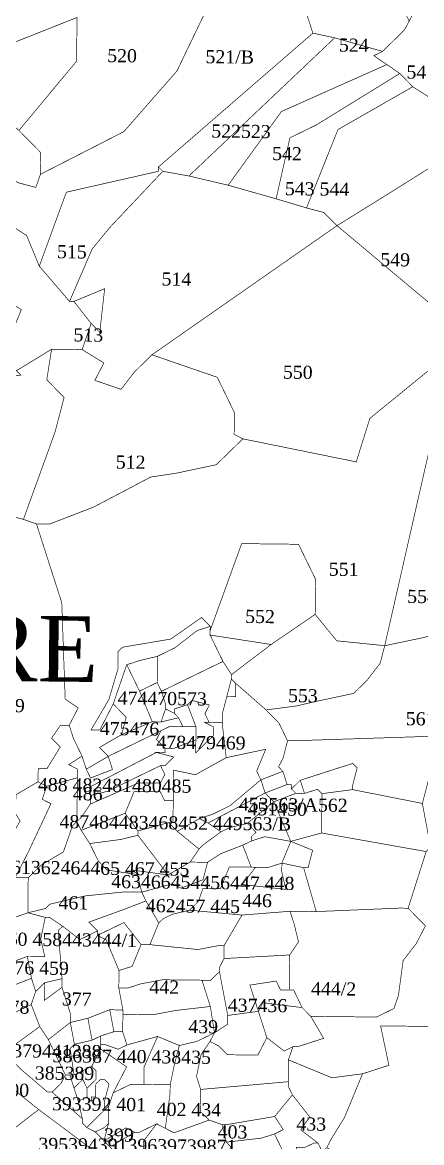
# Model space of a CAD drawing. Header units: metres. Extents: x 294533 to 301305, y 1963486 to 1977426.
# Drawn here: x 300255 to 300622, y 1967599 to 1968630 of the extents above; entities that cross this region are included whole.
import ezdxf

# ---------------------------------------------------------------- set-up
doc = ezdxf.new("R2010")
doc.units = ezdxf.units.M
for name, color, linetype in [('SURVEY NO.', 7, 'Continuous'), ('SURVEY PLOT BOUNDARY', 35, 'Continuous'), ('VILLAGE NAME', 3, 'Continuous')]:
    doc.layers.add(name, color=color, linetype=linetype)
doc.styles.get("Standard").update_dxf_attribs({"font": 'times.ttf'})

# ---------------------------------------------------------------- blocks, each defined once
blk = doc.blocks.new('45')
at = {"layer": 'SURVEY PLOT BOUNDARY', "lineweight": 18, "const_width": 0.603}
for points in [[(300454.6, 1968705), (300397, 1968585.1), (300348.2, 1968529.3), (300271.4, 1968490), (300271.6, 1968510.1), (300251.7, 1968530.4), (300304.7, 1968594.1), (300305.1, 1968634.3), (300216.3, 1968599.1), (300132.5, 1968652.3)], [(300634.6, 1968260.9), (300588.1, 1968056.4), (300544, 1968060.9), (300524.1, 1968085.2), (300524.5, 1968117.4), (300508.8, 1968149.7), (300456.5, 1968150.3), (300427.5, 1968070.2), (300427.6, 1968074.2), (300419.6, 1968082.3), (300391.3, 1968062.5), (300347, 1968055), (300342.9, 1968051), (300342.7, 1968034.9), (300334.4, 1968006.9), (300318, 1967978.9), (300326, 1967978.8), (300338.4, 1968002.8), (300350.3, 1967990.6), (300346.1, 1967974.6), (300325.8, 1967962.8), (300333.8, 1967954.6), (300313.6, 1967942.8), (300309.7, 1967954.9), (300301.8, 1967971.1), (300297.9, 1967983.2), (300306.2, 1967999.2), (300294.2, 1968007.3), (300291.1, 1968095.8), (300267.8, 1968168.4), (300279.9, 1968168.3), (300320.3, 1968183.9), (300372.8, 1968211.5), (300397, 1968215.2), (300433.2, 1968222.9), (300457.6, 1968246.7), (300561.9, 1968225.5), (300574.4, 1968265.5), (300647.4, 1968325)], [(300239.8, 1968176.8), (300255.8, 1968172.6), (300267.8, 1968168.4), (300291.1, 1968095.8), (300294.2, 1968007.3), (300306.2, 1967999.2), (300297.9, 1967983.2), (300289.9, 1967983.3), (300281.7, 1967971.3), (300289.7, 1967963.2), (300277.4, 1967943.2), (300269.4, 1967943.3), (300269.2, 1967931.2), (300249, 1967919.4)], [(300254.2, 1967666.1), (300278.1, 1967645.7), (300282.2, 1967645.7), (300310, 1967621.3), (300310, 1967617.2), (300314, 1967613.2), (300321.9, 1967609.1), (300329.9, 1967600.9), (300357.7, 1967572.5)], [(300329.7, 1967584.9), (300269.9, 1967629.7), (300234.1, 1967658.3)], [(300632.5, 1967706.1), (300584.3, 1967706.7), (300591.9, 1967670.4), (300567.7, 1967662.6), (300539.5, 1967658.9), (300519.5, 1967667.2), (300499.5, 1967675.4), (300503.7, 1967687.5), (300507.7, 1967687.4), (300531.9, 1967695.2), (300520.1, 1967715.4), (300532.1, 1967715.3), (300568.3, 1967714.9), (300580.3, 1967714.7), (300596.5, 1967722.6), (300600.7, 1967734.6), (300605, 1967766.7), (300617.3, 1967782.7), (300625.5, 1967798.7), (300609.6, 1967814.9), (300626.2, 1967867)], [(300638.8, 1967545.3), (300594.5, 1967537.7), (300594.5, 1967541.7), (300582.9, 1967586.1), (300570.9, 1967586.2), (300542.8, 1967590.5), (300534.8, 1967594.6), (300538.9, 1967602.6), (300551.2, 1967622.6), (300567.7, 1967662.6), (300591.9, 1967670.4), (300584.3, 1967706.7), (300632.5, 1967706.1)]]:
    blk.add_lwpolyline(points, dxfattribs=at)
for points in [[(300379.9, 1968492.8), (300295.3, 1968473.6), (300270.4, 1968405.6), (300258.7, 1968433.8), (300226.8, 1968454.3), (300223.2, 1968498.6), (300251.2, 1968482.2), (300267.2, 1968478), (300271.4, 1968490), (300348.2, 1968529.3), (300397, 1968585.1), (300454.6, 1968705), (300463.2, 1968753.2), (300499.1, 1968732.7), (300559.2, 1968715.9), (300567.1, 1968703.8), (300506.7, 1968692.4), (300514.2, 1968644.1), (300522, 1968619.9), (300380, 1968496.8)], [(300686.7, 1968610), (300673.7, 1968521.7), (300645.8, 1968550.2), (300613.9, 1968570.6), (300602, 1968582.8), (300590, 1968591), (300578.1, 1968599.2), (300586.1, 1968603.1), (300606.4, 1968623), (300610.6, 1968631), (300622.9, 1968654.9), (300715.5, 1968670), (300763.8, 1968681.5), (300767.9, 1968681.5), (300776, 1968685.4), (300780, 1968685.4), (300792.1, 1968689.3), (300807.9, 1968669), (300727.2, 1968641.7), (300707, 1968625.9)], [(300132.5, 1968652.3), (300216.3, 1968599.1), (300305.1, 1968634.3), (300304.7, 1968594.1), (300251.7, 1968530.4), (300196, 1968579.3), (300175.4, 1968535.3), (300163.5, 1968551.5), (300147.7, 1968575.8), (300127.6, 1968572), (300111.5, 1968572.1), (300119.9, 1968604.2), (300124.2, 1968632.3)], [(300514.2, 1968644.1), (300518.3, 1968652.1), (300562.5, 1968647.6), (300602.7, 1968647.1), (300610.6, 1968631), (300606.4, 1968623), (300586.1, 1968603.1), (300542.1, 1968615.6), (300522, 1968619.9)], [(300542.1, 1968615.6), (300408, 1968488.5), (300384, 1968492.8), (300380, 1968496.8), (300522, 1968619.9)], [(300586.1, 1968603.1), (300578.1, 1968599.2), (300590, 1968591), (300493.1, 1968547.8), (300444.1, 1968480), (300408, 1968488.5), (300542.1, 1968615.6)], [(300590, 1968591), (300602, 1968582.8), (300525.1, 1968535.4), (300500.9, 1968523.6), (300488.2, 1968467.5), (300444.1, 1968480), (300493.1, 1968547.8)], [(300602, 1968582.8), (300613.9, 1968570.6), (300545.1, 1968531.2), (300516.2, 1968459.1), (300488.2, 1968467.5), (300500.9, 1968523.6), (300525.1, 1968535.4)], [(300271.4, 1968490), (300267.2, 1968478), (300251.2, 1968482.2), (300223.2, 1968498.6), (300195.2, 1968506.9), (300179.4, 1968531.2), (300175.4, 1968535.3), (300196, 1968579.3), (300251.7, 1968530.4), (300271.6, 1968510.1)], [(300613.9, 1968570.6), (300645.8, 1968550.2), (300645.4, 1968506), (300588.7, 1968470.4), (300544.2, 1968442.8), (300540.2, 1968446.8), (300532.2, 1968454.9), (300516.2, 1968459.1), (300545.1, 1968531.2)], [(300544.2, 1968442.8), (300588.7, 1968470.4), (300645.4, 1968506), (300652.6, 1968437.5), (300631.8, 1968369.4)], [(300380, 1968496.8), (300384, 1968492.8), (300335.1, 1968441), (300318.9, 1968421.1), (300298.2, 1968373.1), (300270.4, 1968405.6), (300295.3, 1968473.6), (300379.9, 1968492.8)], [(300384, 1968492.8), (300408, 1968488.5), (300444.1, 1968480), (300488.2, 1968467.5), (300516.2, 1968459.1), (300532.2, 1968454.9), (300540.2, 1968446.8), (300544.2, 1968442.8), (300374, 1968324), (300357.8, 1968308.1), (300345.6, 1968292.2), (300321.5, 1968300.5), (300329.8, 1968316.5), (300309.8, 1968328.8), (300318.1, 1968352.8), (300326, 1968344.7), (300330.5, 1968384.8), (300302.2, 1968373.1), (300298.2, 1968373.1), (300318.9, 1968421.1), (300335.1, 1968441)], [(300281.7, 1968329.1), (300249.3, 1968309.3), (300221.4, 1968329.7), (300245.7, 1968345.6), (300253.9, 1968365.6), (300234, 1968377.8), (300242.4, 1968409.9), (300178.5, 1968450.8), (300214.8, 1968466.5), (300214.8, 1968462.5), (300226.8, 1968454.3), (300258.7, 1968433.8), (300270.4, 1968405.6), (300298.2, 1968373.1), (300302.2, 1968373.1), (300318.1, 1968352.8), (300309.8, 1968328.8)], [(300544.2, 1968442.8), (300631.8, 1968369.4), (300647.4, 1968325), (300574.4, 1968265.5), (300561.9, 1968225.5), (300457.6, 1968246.7), (300449.6, 1968250.8), (300449.8, 1968270.9), (300434.1, 1968303.3), (300374, 1968324)], [(300302.2, 1968373.1), (300330.5, 1968384.8), (300326, 1968344.7), (300318.1, 1968352.8)], [(300281.7, 1968329.1), (300277.3, 1968301), (300293.2, 1968284.7), (300284.8, 1968252.7), (300255.8, 1968172.6), (300239.8, 1968176.8), (300227.9, 1968189), (300207.7, 1968181.2), (300199.7, 1968189.3), (300220.7, 1968265.4), (300200.8, 1968289.8), (300217, 1968301.6), (300253.3, 1968305.3), (300249.3, 1968309.3)], [(300309.8, 1968328.8), (300329.8, 1968316.5), (300321.5, 1968300.5), (300345.6, 1968292.2), (300357.8, 1968308.1), (300374, 1968324), (300434.1, 1968303.3), (300449.8, 1968270.9), (300449.6, 1968250.8), (300457.6, 1968246.7), (300433.2, 1968222.9), (300397, 1968215.2), (300372.8, 1968211.5), (300320.3, 1968183.9), (300279.9, 1968168.3), (300267.8, 1968168.4), (300255.8, 1968172.6), (300284.8, 1968252.7), (300293.2, 1968284.7), (300277.3, 1968301), (300281.7, 1968329.1)], [(300662.9, 1968276.6), (300666.7, 1968256.5), (300674.3, 1968216.2), (300666.1, 1968204.2), (300653.7, 1968168.2), (300661.1, 1968107.8), (300656.8, 1968087.8), (300660.8, 1968087.7), (300672.8, 1968079.5), (300624.4, 1968064), (300588.1, 1968056.4), (300634.6, 1968260.9), (300642.8, 1968276.8)], [(300524.1, 1968085.2), (300483.6, 1968057.5), (300427.5, 1968066.2), (300427.5, 1968070.2), (300456.5, 1968150.3), (300508.8, 1968149.7), (300524.5, 1968117.4)], [(300379, 1968046.6), (300362.9, 1968042.8), (300350.8, 1968038.9), (300342.5, 1968014.8), (300338.4, 1968002.8), (300326, 1967978.8), (300318, 1967978.9), (300334.4, 1968006.9), (300342.7, 1968034.9), (300342.9, 1968051), (300347, 1968055), (300391.3, 1968062.5), (300419.6, 1968082.3), (300427.6, 1968074.2), (300415.5, 1968070.3), (300395.2, 1968054.5)], [(300483.6, 1968057.5), (300524.1, 1968085.2), (300544, 1968060.9), (300588.1, 1968056.4), (300583.9, 1968040.3), (300571.7, 1968024.4), (300559.5, 1968012.5), (300523.3, 1968004.8), (300507.1, 1968001), (300479, 1967997.3), (300451.1, 1968021.7), (300447.1, 1968025.8), (300447.2, 1968029.8)], [(300588.1, 1968056.4), (300624.4, 1968064), (300672.8, 1968079.5), (300676.7, 1968067.4), (300672.5, 1968055.4), (300688.4, 1968035.1), (300684.3, 1968031.2), (300687.8, 1967982.9), (300687.7, 1967974.9), (300502.8, 1967968.9), (300498.7, 1967968.9), (300490.9, 1967985.1), (300479, 1967997.3), (300507.1, 1968001), (300523.3, 1968004.8), (300559.5, 1968012.5), (300571.7, 1968024.4), (300583.9, 1968040.3)], [(300427.5, 1968070.2), (300427.5, 1968066.2), (300439.3, 1968041.9), (300406.9, 1968026.2), (300382.7, 1968014.4), (300378.8, 1968022.5), (300379, 1968046.6), (300395.2, 1968054.5), (300415.5, 1968070.3), (300427.6, 1968074.2)], [(300427.5, 1968066.2), (300483.6, 1968057.5), (300447.2, 1968029.8), (300439.3, 1968041.9)], [(300350.8, 1968038.9), (300362.9, 1968042.8), (300379, 1968046.6), (300378.8, 1968022.5), (300362.6, 1968014.6)], [(300350.8, 1968038.9), (300362.6, 1968014.6), (300374.3, 1967986.4), (300346.1, 1967974.6), (300350.3, 1967990.6), (300338.4, 1968002.8), (300342.5, 1968014.8)], [(300439.3, 1968041.9), (300447.2, 1968029.8), (300447.1, 1968025.8), (300442.9, 1968009.7), (300438.7, 1967993.7), (300438.6, 1967985.6), (300426.6, 1967985.8), (300422.7, 1967993.9), (300426.8, 1968001.9), (300410.7, 1968006.1), (300406.7, 1968002.1), (300394.6, 1967998.2), (300394.5, 1967994.2), (300386.5, 1967998.3), (300386.6, 1968002.3), (300382.7, 1968014.4), (300406.9, 1968026.2)], [(300451.1, 1968021.7), (300451, 1968009.6), (300442.9, 1968009.7), (300447.1, 1968025.8)], [(300378.8, 1968022.5), (300382.7, 1968014.4), (300386.6, 1968002.3), (300386.5, 1967998.3), (300382.4, 1967986.3), (300374.3, 1967986.4), (300362.6, 1968014.6)], [(300442.9, 1968009.7), (300451, 1968009.6), (300451.1, 1968021.7), (300479, 1967997.3), (300490.9, 1967985.1), (300498.7, 1967968.9), (300494.6, 1967952.9), (300490.4, 1967944.9), (300494.4, 1967940.8), (300474.2, 1967933), (300470.3, 1967941.1), (300478.6, 1967961.1), (300442.3, 1967953.4), (300438.6, 1967985.6), (300438.7, 1967993.7)], [(300406.7, 1968002.1), (300410.7, 1968006.1), (300426.8, 1968001.9), (300422.7, 1967993.9), (300426.6, 1967985.8), (300422.6, 1967985.8), (300430.6, 1967981.7), (300430.5, 1967973.7), (300414.2, 1967957.8), (300414.4, 1967969.8), (300414.5, 1967981.9)], [(300386.5, 1967998.3), (300394.5, 1967994.2), (300398.5, 1967990.1), (300382.4, 1967986.3)], [(300394.5, 1967994.2), (300394.6, 1967998.2), (300406.7, 1968002.1), (300414.5, 1967981.9), (300402.4, 1967982), (300398.5, 1967990.1)], [(300297.9, 1967983.2), (300301.8, 1967971.1), (300309.7, 1967954.9), (300297.5, 1967947), (300305.5, 1967942.9), (300305.4, 1967934.9), (300277.2, 1967927.1), (300269.2, 1967931.2), (300269.4, 1967943.3), (300277.4, 1967943.2), (300289.7, 1967963.2), (300281.7, 1967971.3), (300289.9, 1967983.3)], [(300426.6, 1967985.8), (300438.6, 1967985.6), (300442.3, 1967953.4), (300414, 1967937.7), (300393.9, 1967941.9), (300393.6, 1967913.8), (300385.6, 1967913.9), (300381.7, 1967922), (300357.6, 1967922.2), (300349.3, 1967902.2), (300308.9, 1967886.6), (300305, 1967894.7), (300309.1, 1967898.6), (300317.2, 1967910.6), (300361.7, 1967930.2), (300381.8, 1967930), (300385.9, 1967938), (300381.9, 1967946.1), (300386, 1967946), (300394.1, 1967954), (300378.1, 1967958.2), (300386.1, 1967958.1), (300386.1, 1967962.1), (300394.2, 1967962), (300414.4, 1967969.8), (300414.2, 1967957.8), (300430.5, 1967973.7), (300430.6, 1967981.7), (300422.6, 1967985.8)], [(300382.4, 1967986.3), (300398.5, 1967990.1), (300402.4, 1967982), (300390.4, 1967982.2), (300382.3, 1967978.2), (300333.8, 1967954.6), (300325.8, 1967962.8), (300346.1, 1967974.6), (300374.3, 1967986.4)], [(300382.3, 1967978.2), (300378.2, 1967970.2), (300386.1, 1967962.1), (300386.1, 1967958.1), (300378.1, 1967958.2), (300317.4, 1967926.7), (300317.5, 1967934.7), (300337.7, 1967942.5), (300333.8, 1967954.6)], [(300402.4, 1967982), (300414.5, 1967981.9), (300414.4, 1967969.8), (300394.2, 1967962), (300386.1, 1967962.1), (300378.2, 1967970.2), (300382.3, 1967978.2), (300390.4, 1967982.2)], [(300687.7, 1967974.9), (300687.3, 1967938.7), (300631.1, 1967943.3), (300622.7, 1967911.3), (300558.5, 1967924), (300558.6, 1967928), (300562.8, 1967944.1), (300558.8, 1967948.1), (300546.7, 1967944.3), (300534.6, 1967940.4), (300510.4, 1967932.6), (300502.3, 1967924.6), (300502.3, 1967928.7), (300498.3, 1967928.7), (300494.4, 1967940.8), (300490.4, 1967944.9), (300494.6, 1967952.9), (300498.7, 1967968.9), (300502.8, 1967968.9)], [(300313.6, 1967942.8), (300317.5, 1967934.7), (300317.4, 1967926.7), (300317.3, 1967918.6), (300317.2, 1967910.6), (300309.1, 1967898.6), (300305, 1967894.7), (300305.3, 1967922.8), (300305.4, 1967934.9), (300305.5, 1967942.9), (300297.5, 1967947), (300309.7, 1967954.9)], [(300313.6, 1967942.8), (300333.8, 1967954.6), (300337.7, 1967942.5), (300317.5, 1967934.7)], [(300378.1, 1967958.2), (300394.1, 1967954), (300386, 1967946), (300381.9, 1967946.1), (300333.4, 1967922.5), (300317.3, 1967918.6), (300317.4, 1967926.7)], [(300442.3, 1967953.4), (300478.6, 1967961.1), (300470.3, 1967941.1), (300474.2, 1967933), (300445.8, 1967909.2), (300429.7, 1967901.3), (300417.6, 1967897.4), (300397.3, 1967885.6), (300389.4, 1967893.7), (300393.4, 1967893.7), (300393.6, 1967913.8), (300393.9, 1967941.9), (300414, 1967937.7)], [(300317.3, 1967918.6), (300333.4, 1967922.5), (300381.9, 1967946.1), (300385.9, 1967938), (300381.8, 1967930), (300361.7, 1967930.2), (300317.2, 1967910.6)], [(300514.3, 1967920.5), (300510.4, 1967932.6), (300534.6, 1967940.4), (300546.7, 1967944.3), (300558.8, 1967948.1), (300562.8, 1967944.1), (300558.6, 1967928), (300558.5, 1967924), (300530.4, 1967920.3), (300526.4, 1967924.4)], [(300277.2, 1967927.1), (300305.4, 1967934.9), (300305.3, 1967922.8), (300305, 1967894.7), (300300.9, 1967890.7), (300292.6, 1967866.7), (300272.4, 1967854.8), (300260.2, 1967842.9), (300248.2, 1967843), (300260.5, 1967867), (300281.1, 1967911), (300273.1, 1967915.1)], [(300478.1, 1967920.9), (300425.6, 1967893.3), (300417.6, 1967897.4), (300429.7, 1967901.3), (300445.8, 1967909.2), (300474.2, 1967933)], [(300474.2, 1967933), (300494.4, 1967940.8), (300498.3, 1967928.7), (300478.1, 1967920.9)], [(300502.3, 1967924.6), (300510.4, 1967932.6), (300514.3, 1967920.5), (300506.3, 1967920.6)], [(300277.2, 1967927.1), (300273.1, 1967915.1), (300281.1, 1967911), (300260.5, 1967867), (300248.2, 1967843), (300244.2, 1967851.1), (300236.2, 1967851.2), (300228.2, 1967851.3), (300232.3, 1967859.3), (300252.8, 1967895.2), (300244.9, 1967907.4), (300249, 1967915.4), (300249, 1967919.4), (300269.2, 1967931.2)], [(300349.3, 1967902.2), (300357.6, 1967922.2), (300381.7, 1967922), (300385.6, 1967913.9), (300393.6, 1967913.8), (300393.4, 1967893.7), (300389.4, 1967893.7), (300361.2, 1967886)], [(300502.3, 1967924.6), (300506.3, 1967920.6), (300486.1, 1967912.8), (300478.1, 1967920.9), (300498.3, 1967928.7), (300502.3, 1967928.7)], [(300530.4, 1967920.3), (300530, 1967884.1), (300501.7, 1967876.4), (300486.1, 1967912.8), (300506.3, 1967920.6), (300514.3, 1967920.5), (300526.4, 1967924.4)], [(300530.4, 1967920.3), (300558.5, 1967924), (300622.7, 1967911.3), (300630.3, 1967871), (300626.2, 1967867), (300530, 1967884.1)], [(300486.1, 1967912.8), (300461.7, 1967892.9), (300445.6, 1967889.1), (300437.5, 1967885.2), (300425.6, 1967893.3), (300478.1, 1967920.9)], [(300461.7, 1967892.9), (300486.1, 1967912.8), (300501.7, 1967876.4), (300477.7, 1967880.7), (300465.6, 1967876.8), (300465.6, 1967880.8), (300469.7, 1967884.8)], [(300349.3, 1967902.2), (300361.2, 1967886), (300361.1, 1967882), (300345, 1967878.1), (300316.8, 1967874.4), (300308.9, 1967886.6)], [(300305, 1967894.7), (300308.9, 1967886.6), (300316.8, 1967874.4), (300324.7, 1967858.3), (300332.6, 1967850.1), (300360.7, 1967845.8), (300364.6, 1967829.7), (300348.5, 1967829.9), (300312.3, 1967826.2), (300280, 1967818.6), (300276, 1967814.6), (300259.9, 1967810.7), (300260, 1967826.8), (300260.2, 1967842.9), (300272.4, 1967854.8), (300292.6, 1967866.7), (300300.9, 1967890.7)], [(300389.4, 1967893.7), (300397.3, 1967885.6), (300417.3, 1967869.3), (300409.1, 1967857.3), (300388.9, 1967845.5), (300361.1, 1967882), (300361.2, 1967886)], [(300417.6, 1967897.4), (300425.6, 1967893.3), (300437.5, 1967885.2), (300421.3, 1967873.3), (300417.3, 1967869.3), (300397.3, 1967885.6)], [(300461.7, 1967892.9), (300469.7, 1967884.8), (300465.6, 1967880.8), (300465.6, 1967876.8), (300457.5, 1967872.9), (300437.3, 1967865.1), (300425.2, 1967857.2), (300409.1, 1967857.3), (300417.3, 1967869.3), (300421.3, 1967873.3), (300437.5, 1967885.2), (300445.6, 1967889.1)], [(300316.8, 1967874.4), (300345, 1967878.1), (300361.1, 1967882), (300388.9, 1967845.5), (300356.8, 1967849.9), (300360.7, 1967845.8), (300332.6, 1967850.1), (300324.7, 1967858.3)], [(300457.5, 1967872.9), (300465.6, 1967876.8), (300477.7, 1967880.7), (300501.7, 1967876.4), (300493.5, 1967856.4), (300481.4, 1967852.5), (300469.3, 1967852.6), (300465.3, 1967852.7)], [(300501.7, 1967876.4), (300530, 1967884.1), (300626.2, 1967867), (300609.6, 1967814.9), (300601.6, 1967815), (300525.1, 1967811.8), (300513.5, 1967852.2), (300517.6, 1967852.1), (300521.8, 1967868.2)], [(300425.2, 1967857.2), (300437.3, 1967865.1), (300457.5, 1967872.9), (300465.3, 1967852.7), (300445.2, 1967852.9), (300437, 1967832.9), (300420.9, 1967833.1), (300416.7, 1967821.1), (300408.6, 1967813.1), (300392.5, 1967809.3), (300384.4, 1967805.3), (300380.3, 1967801.4), (300368.5, 1967821.6), (300364.6, 1967829.7), (300392.8, 1967837.4), (300400.8, 1967833.3), (300421, 1967841.1)], [(300493.5, 1967856.4), (300501.7, 1967876.4), (300521.8, 1967868.2), (300517.6, 1967852.1), (300513.5, 1967852.2)], [(300220.2, 1967855.4), (300228.2, 1967851.3), (300236.2, 1967851.2), (300244.2, 1967851.1), (300248.2, 1967843), (300260.2, 1967842.9), (300260, 1967826.8), (300259.9, 1967810.7), (300215.5, 1967795.2), (300215.8, 1967827.3)], [(300409.1, 1967857.3), (300425.2, 1967857.2), (300421, 1967841.1), (300400.8, 1967833.3), (300392.8, 1967837.4), (300364.6, 1967829.7), (300360.7, 1967845.8), (300356.8, 1967849.9), (300388.9, 1967845.5)], [(300465.3, 1967852.7), (300469.3, 1967852.6), (300457.1, 1967836.7), (300497.2, 1967832.2), (300493.4, 1967848.4), (300493.5, 1967856.4), (300513.5, 1967852.2), (300525.1, 1967811.8), (300501, 1967812.1), (300456.8, 1967808.6), (300408.6, 1967813.1), (300416.7, 1967821.1), (300420.9, 1967833.1), (300437, 1967832.9), (300445.2, 1967852.9)], [(300493.5, 1967856.4), (300493.4, 1967848.4), (300497.2, 1967832.2), (300457.1, 1967836.7), (300469.3, 1967852.6), (300481.4, 1967852.5)], [(300364.6, 1967829.7), (300368.5, 1967821.6), (300348.3, 1967813.8), (300316, 1967802.1), (300324, 1967794), (300307.8, 1967786.1), (300291.9, 1967798.3), (300279.9, 1967806.5), (300275.9, 1967806.5), (300259.9, 1967810.7), (300276, 1967814.6), (300280, 1967818.6), (300312.3, 1967826.2), (300348.5, 1967829.9)], [(300368.5, 1967821.6), (300380.3, 1967801.4), (300372.1, 1967781.4), (300364, 1967781.5), (300348.2, 1967801.7), (300323.9, 1967789.9), (300324, 1967794), (300316, 1967802.1), (300348.3, 1967813.8)], [(300215.5, 1967795.2), (300259.9, 1967810.7), (300275.9, 1967806.5), (300271.7, 1967786.5), (300275.5, 1967770.4), (300259.4, 1967770.5), (300227.1, 1967758.8), (300198.9, 1967751.1), (300203, 1967755.1), (300203.1, 1967767.1), (300199.3, 1967787.3)], [(300456.8, 1967808.6), (300440.4, 1967780.6), (300436.4, 1967780.7), (300416.2, 1967776.9), (300372.1, 1967781.4), (300380.3, 1967801.4), (300384.4, 1967805.3), (300392.5, 1967809.3), (300408.6, 1967813.1)], [(300456.8, 1967808.6), (300501, 1967812.1), (300504.9, 1967800), (300508.8, 1967783.9), (300500.6, 1967771.9), (300440.3, 1967768.6), (300440.4, 1967780.6)], [(300525.1, 1967811.8), (300601.6, 1967815), (300609.6, 1967814.9), (300625.5, 1967798.7), (300617.3, 1967782.7), (300605, 1967766.7), (300600.7, 1967734.6), (300596.5, 1967722.6), (300580.3, 1967714.7), (300568.3, 1967714.9), (300532.1, 1967715.3), (300520.1, 1967715.4), (300512.1, 1967723.5), (300504.3, 1967739.7), (300500.2, 1967739.7), (300500.6, 1967771.9), (300508.8, 1967783.9), (300504.9, 1967800), (300501, 1967812.1)], [(300275.9, 1967806.5), (300279.9, 1967806.5), (300291.9, 1967798.3), (300287.8, 1967794.4), (300291.3, 1967750.1), (300275.2, 1967746.3), (300271.2, 1967742.3), (300267.1, 1967738.3), (300263.2, 1967750.4), (300259.4, 1967770.5), (300275.5, 1967770.4), (300271.7, 1967786.5)], [(300323.9, 1967789.9), (300331.9, 1967785.8), (300343.7, 1967757.6), (300343.5, 1967741.5), (300347.3, 1967721.3), (300335.2, 1967721.5), (300315.1, 1967713.7), (300298.9, 1967709.8), (300299, 1967717.9), (300291.3, 1967742.1), (300291.3, 1967750.1), (300287.8, 1967794.4), (300291.9, 1967798.3), (300307.8, 1967786.1), (300324, 1967794)], [(300323.9, 1967789.9), (300348.2, 1967801.7), (300364, 1967781.5), (300355.8, 1967761.4), (300343.7, 1967757.6), (300331.9, 1967785.8)], [(300364, 1967781.5), (300372.1, 1967781.4), (300416.2, 1967776.9), (300436.4, 1967780.7), (300440.4, 1967780.6), (300440.3, 1967768.6), (300436.2, 1967760.6), (300436.1, 1967756.5), (300428, 1967748.6), (300420, 1967748.7), (300383.8, 1967749.1), (300363.6, 1967745.3), (300351.5, 1967741.4), (300343.5, 1967741.5), (300343.7, 1967757.6), (300355.8, 1967761.4)], [(300198.9, 1967751.1), (300227.1, 1967758.8), (300259.4, 1967770.5), (300263.2, 1967750.4), (300243, 1967742.6), (300218.8, 1967734.8), (300206.7, 1967726.9), (300202.7, 1967731), (300198.7, 1967735)], [(300500.6, 1967771.9), (300500.2, 1967739.7), (300492.2, 1967739.8), (300488.3, 1967747.9), (300464.1, 1967744.2), (300468, 1967732.1), (300471.9, 1967720), (300443.7, 1967716.3), (300436.1, 1967756.5), (300436.2, 1967760.6), (300440.3, 1967768.6)], [(300420, 1967748.7), (300428, 1967748.6), (300436.1, 1967756.5), (300443.7, 1967716.3), (300443.6, 1967708.2), (300431.5, 1967700.3), (300427.7, 1967724.5)], [(300206.7, 1967726.9), (300218.8, 1967734.8), (300243, 1967742.6), (300263.2, 1967750.4), (300267.1, 1967738.3), (300263, 1967726.3), (300246.8, 1967718.4), (300218.6, 1967710.7), (300210.7, 1967722.8)], [(300267.1, 1967738.3), (300271.2, 1967742.3), (300275.2, 1967746.3), (300275.1, 1967730.2), (300291.3, 1967742.1), (300299, 1967717.9), (300298.9, 1967709.8), (300278.7, 1967694), (300270.8, 1967706.1), (300263, 1967726.3)], [(300275.2, 1967746.3), (300291.3, 1967750.1), (300291.3, 1967742.1), (300275.1, 1967730.2)], [(300420, 1967748.7), (300427.7, 1967724.5), (300395.5, 1967720.8), (300375.4, 1967717), (300363.3, 1967717.1), (300347.3, 1967717.3), (300347.3, 1967721.3), (300343.5, 1967741.5), (300351.5, 1967741.4), (300363.6, 1967745.3), (300383.8, 1967749.1)], [(300500.2, 1967739.7), (300504.3, 1967739.7), (300512.1, 1967723.5), (300476, 1967728), (300471.9, 1967720), (300468, 1967732.1), (300464.1, 1967744.2), (300488.3, 1967747.9), (300492.2, 1967739.8)], [(300254.6, 1967694.2), (300238.3, 1967682.3), (300218.5, 1967702.7), (300218.6, 1967710.7), (300246.8, 1967718.4), (300263, 1967726.3), (300270.8, 1967706.1)], [(300512.1, 1967723.5), (300520.1, 1967715.4), (300531.9, 1967695.2), (300507.7, 1967687.4), (300503.7, 1967687.5), (300495.6, 1967683.5), (300479.7, 1967695.8), (300471.9, 1967720), (300476, 1967728)], [(300315.1, 1967713.7), (300335.2, 1967721.5), (300339, 1967701.3), (300326.9, 1967697.4), (300318.9, 1967693.5)], [(300335.2, 1967721.5), (300347.3, 1967721.3), (300347.3, 1967717.3), (300347.1, 1967701.2), (300339, 1967701.3)], [(300347.3, 1967717.3), (300363.3, 1967717.1), (300375.4, 1967717), (300395.5, 1967720.8), (300427.7, 1967724.5), (300431.5, 1967700.3), (300415.3, 1967692.4), (300399.2, 1967688.6), (300379.2, 1967696.9), (300351, 1967689.1), (300347.1, 1967701.2)], [(300443.7, 1967716.3), (300471.9, 1967720), (300479.7, 1967695.8), (300471.4, 1967679.8), (300443.3, 1967680.1), (300435.4, 1967688.2), (300427.4, 1967692.3), (300431.5, 1967700.3), (300443.6, 1967708.2)], [(300290.3, 1967653.6), (300282.2, 1967645.7), (300278.1, 1967645.7), (300254.2, 1967666.1), (300238.3, 1967682.3), (300254.6, 1967694.2), (300270.8, 1967706.1), (300278.7, 1967694), (300294.4, 1967661.6)], [(300278.7, 1967694), (300298.9, 1967709.8), (300302.7, 1967689.7), (300298.7, 1967685.7), (300302.4, 1967661.5), (300298.4, 1967661.6), (300294.4, 1967661.6)], [(300298.9, 1967709.8), (300315.1, 1967713.7), (300318.9, 1967693.5), (300302.7, 1967689.7)], [(300318.9, 1967693.5), (300326.9, 1967697.4), (300326.9, 1967689.4), (300326.8, 1967685.4), (300318.6, 1967669.4), (300310.5, 1967665.5), (300302.4, 1967661.5), (300298.7, 1967685.7), (300302.7, 1967689.7)], [(300339, 1967701.3), (300347.1, 1967701.2), (300351, 1967689.1), (300342.9, 1967685.2), (300330.9, 1967689.4), (300326.9, 1967689.4), (300326.9, 1967697.4)], [(300351, 1967689.1), (300379.2, 1967696.9), (300366.8, 1967668.9), (300366.6, 1967652.8), (300354.6, 1967652.9), (300338.4, 1967645.1), (300350.7, 1967669), (300326.8, 1967685.4), (300326.9, 1967689.4), (300330.9, 1967689.4), (300342.9, 1967685.2)], [(300379.2, 1967696.9), (300399.2, 1967688.6), (300395, 1967672.6), (300390.8, 1967652.5), (300378.7, 1967652.7), (300366.6, 1967652.8), (300366.8, 1967668.9)], [(300431.5, 1967700.3), (300427.4, 1967692.3), (300419.2, 1967680.3), (300415, 1967660.3), (300418.8, 1967648.2), (300418.6, 1967628.1), (300426.6, 1967620), (300394.3, 1967608.3), (300386.3, 1967612.4), (300390.7, 1967644.5), (300390.8, 1967652.5), (300395, 1967672.6), (300399.2, 1967688.6), (300415.3, 1967692.4)], [(300503.7, 1967687.5), (300499.5, 1967675.4), (300499.3, 1967655.3), (300418.8, 1967648.2), (300415, 1967660.3), (300419.2, 1967680.3), (300427.4, 1967692.3), (300435.4, 1967688.2), (300443.3, 1967680.1), (300471.4, 1967679.8), (300479.7, 1967695.8), (300495.6, 1967683.5)], [(300318.6, 1967669.4), (300326.8, 1967685.4), (300350.7, 1967669), (300338.4, 1967645.1), (300334.3, 1967633), (300330.2, 1967629.1), (300330.3, 1967637.1), (300334.5, 1967653.1), (300330.5, 1967657.2), (300326.5, 1967657.2), (300322.4, 1967653.3), (300322.3, 1967641.2), (300318.3, 1967641.3), (300318.2, 1967637.2), (300314.3, 1967641.3), (300314.4, 1967649.3), (300322.5, 1967657.3), (300322.6, 1967665.3)], [(300567.7, 1967662.6), (300551.2, 1967622.6), (300538.9, 1967602.6), (300534.8, 1967594.6), (300530.7, 1967590.7), (300526.8, 1967598.8), (300510.9, 1967611), (300519, 1967623), (300503.2, 1967643.2), (300499.3, 1967651.3), (300499.3, 1967655.3), (300499.5, 1967675.4), (300519.5, 1967667.2), (300539.5, 1967658.9)], [(300298.4, 1967661.6), (300302.4, 1967661.5), (300310.5, 1967665.5), (300310.4, 1967657.4), (300302.3, 1967649.5)], [(300310.5, 1967665.5), (300318.6, 1967669.4), (300322.6, 1967665.3), (300322.5, 1967657.3), (300314.4, 1967649.3), (300310.4, 1967657.4)], [(300269.9, 1967629.7), (300213.2, 1967586.1), (300201.2, 1967594.3), (300201.4, 1967614.4), (300201.5, 1967622.4), (300197.6, 1967630.5), (300193.7, 1967638.6), (300201.7, 1967642.5), (300209.8, 1967646.5), (300234.1, 1967658.3)], [(300306.2, 1967637.4), (300310, 1967621.3), (300282.2, 1967645.7), (300290.3, 1967653.6), (300294.4, 1967661.6), (300298.4, 1967661.6), (300302.3, 1967649.5)], [(300302.3, 1967649.5), (300310.4, 1967657.4), (300314.4, 1967649.3), (300314.3, 1967641.3), (300306.2, 1967637.4)], [(300334.5, 1967653.1), (300330.3, 1967637.1), (300330.2, 1967629.1), (300314, 1967613.2), (300310, 1967617.2), (300310, 1967621.3), (300306.2, 1967637.4), (300314.3, 1967641.3), (300318.2, 1967637.2), (300318.3, 1967641.3), (300322.3, 1967641.2), (300322.4, 1967653.3), (300326.5, 1967657.2), (300330.5, 1967657.2)], [(300499.3, 1967655.3), (300499.3, 1967651.3), (300503.2, 1967643.2), (300486.9, 1967623.3), (300442.6, 1967615.8), (300438.6, 1967615.8), (300426.6, 1967620), (300418.6, 1967628.1), (300418.8, 1967648.2)], [(300366.6, 1967652.8), (300378.7, 1967652.7), (300390.8, 1967652.5), (300390.7, 1967644.5), (300386.3, 1967612.4), (300378.3, 1967616.5), (300362.1, 1967608.6), (300358.1, 1967608.7), (300350.1, 1967612.8), (300329.9, 1967600.9), (300334.1, 1967617), (300334.3, 1967633), (300338.4, 1967645.1), (300354.6, 1967652.9)], [(300486.9, 1967623.3), (300503.2, 1967643.2), (300519, 1967623), (300510.9, 1967611), (300526.8, 1967598.8), (300522.8, 1967598.8), (300514.7, 1967594.9), (300506.7, 1967595), (300506.6, 1967590.9), (300506.6, 1967586.9), (300510.6, 1967582.9), (300522.6, 1967582.7), (300522.7, 1967586.7), (300522.5, 1967574.7), (300514.5, 1967574.8), (300502.5, 1967578.9), (300502.5, 1967582.9), (300498.5, 1967579), (300494.6, 1967591.1), (300486.7, 1967607.2), (300494.8, 1967611.2)], [(300330, 1967613), (300321.9, 1967609.1), (300314, 1967613.2), (300330.2, 1967629.1), (300334.3, 1967633), (300334.1, 1967617)], [(300269.9, 1967629.7), (300329.7, 1967584.9), (300297.4, 1967573.2), (300297.5, 1967581.2), (300257.2, 1967569.6), (300200.8, 1967554.1), (300172.6, 1967550.4), (300177, 1967582.5), (300201.2, 1967594.3), (300213.2, 1967586.1)], [(300438.6, 1967615.8), (300442.6, 1967615.8), (300486.9, 1967623.3), (300494.8, 1967611.2), (300486.7, 1967607.2), (300474.6, 1967603.4), (300442.4, 1967599.7)], [(300329.9, 1967600.9), (300321.9, 1967609.1), (300330, 1967613), (300334.1, 1967617)], [(300361.8, 1967576.5), (300357.7, 1967572.5), (300329.9, 1967600.9), (300350.1, 1967612.8), (300358.1, 1967608.7), (300337.9, 1967596.8)], [(300378.3, 1967616.5), (300366.1, 1967600.5), (300366, 1967592.5), (300365.9, 1967584.5), (300361.8, 1967576.5), (300337.9, 1967596.8), (300358.1, 1967608.7), (300362.1, 1967608.6)], [(300438.6, 1967615.8), (300442.4, 1967599.7), (300446.4, 1967595.6), (300446.3, 1967587.6), (300454.3, 1967579.5), (300450.1, 1967571.5), (300446.1, 1967567.5), (300401.8, 1967559.9), (300405.5, 1967535.8), (300361.7, 1967568.4), (300357.7, 1967572.5), (300361.8, 1967576.5), (300365.9, 1967584.5), (300366, 1967592.5), (300366.1, 1967600.5), (300378.3, 1967616.5), (300386.3, 1967612.4), (300394.3, 1967608.3), (300426.6, 1967620)], [(300442.4, 1967599.7), (300474.6, 1967603.4), (300486.7, 1967607.2), (300494.6, 1967591.1), (300478.5, 1967591.3), (300474.4, 1967587.3), (300446.3, 1967587.6), (300446.4, 1967595.6)]]:
    blk.add_lwpolyline(points, close=True, dxfattribs=at)
at = {"layer": 'SURVEY NO.', "attachment_point": 7, "rotation": 359.3676}
for s, insert, char_height in [('524', (300545.9, 1968602.8), 12.06), ('520', (300332.8, 1968593.1), 12.06), ('521/B', (300423.2, 1968592.1), 12.06), ('541/B', (300608, 1968578), 12.06), ('522523', (300428.5, 1968523.7), 12.06), ('542', (300484.5, 1968503), 12.06), ('543 544', (300496.2, 1968470.7), 12.06), ('515', (300286.6, 1968412.7), 12.06), ('549', (300584, 1968405.4), 12.06), ('514', (300382.8, 1968387.6), 12.06), ('513', (300301.8, 1968336.2), 12.06), ('550', (300494.4, 1968301.9), 12.06), ('512', (300340.7, 1968219.2), 12.06), ('551', (300536.6, 1968120.6), 12.06), ('554', (300608.7, 1968095.6), 12.06), ('552', (300459.7, 1968077.2), 12.06), ('474470573', (300342.4, 1968002.1), 12.06), ('553', (300499.1, 1968004.4), 12.06), ('489', (300229.7, 1967995.3), 12.06), ('561', (300607.4, 1967983.1), 12.06), ('475476', (300326, 1967974.1), 12.06), ('478479469', (300378.1, 1967961.5), 12.06), ('488 482481480485', (300269.1, 1967922.5), 12.058), ('486', (300301.2, 1967914.1), 12.06), ('453563/A562', (300453.8, 1967904.4), 12.058), ('451450', (300461.8, 1967900.3), 12.06), ('487484483468452 449563/B', (300288.9, 1967888.4), 12.058), ('360361362464465 467 455', (300208, 1967846.8), 12.058), ('463466454456447 448', (300336.5, 1967833.3), 12.058), ('461', (300288, 1967813.8), 12.06), ('462457 445', (300368.4, 1967811.2), 12.06), ('446', (300456.9, 1967815.9), 12.06), ('347 367370371372 363 460 458443444/1', (300054.6, 1967782.4), 12.058), ('375376 459', (300211, 1967754.3), 12.06), ('442', (300371.6, 1967736.5), 12.06), ('444/2', (300520.3, 1967734.8), 12.06), ('377', (300291.1, 1967725.3), 12.06), ('380378', (300206.6, 1967718.2), 12.06), ('437436', (300443.7, 1967719.6), 12.06), ('439', (300407.4, 1967699.9), 12.06), ('383379441388', (300218.2, 1967677.9), 12.058), ('386387 440 438435', (300282.5, 1967673.1), 12.058), ('385389', (300266.2, 1967657.2), 12.06), ('113 100 384390400', (300115.3, 1967642.8), 12.058), ('393392 401', (300282, 1967628.9), 12.06), ('402 434', (300378.4, 1967623.8), 12.06), ('399', (300329.9, 1967600.2), 12.06), ('403', (300434.4, 1967603.1), 12.06), ('433', (300506.8, 1967610.3), 12.06), ('39539439139639739871', (300269.5, 1967591.5), 12.058)]:
    blk.add_mtext(s, dxfattribs=dict(at, insert=insert, char_height=char_height))
at = {"layer": 'VILLAGE NAME', "insert": (299904.5, 1968026.7), "char_height": 60.29, "attachment_point": 7, "rotation": 359.3676}
blk.add_mtext('SALDURE', dxfattribs=at)

msp = doc.modelspace()

# ---------------------------------------------------------------- block references
msp.add_blockref('45', (0, 0))

doc.saveas('drawing.dxf')
